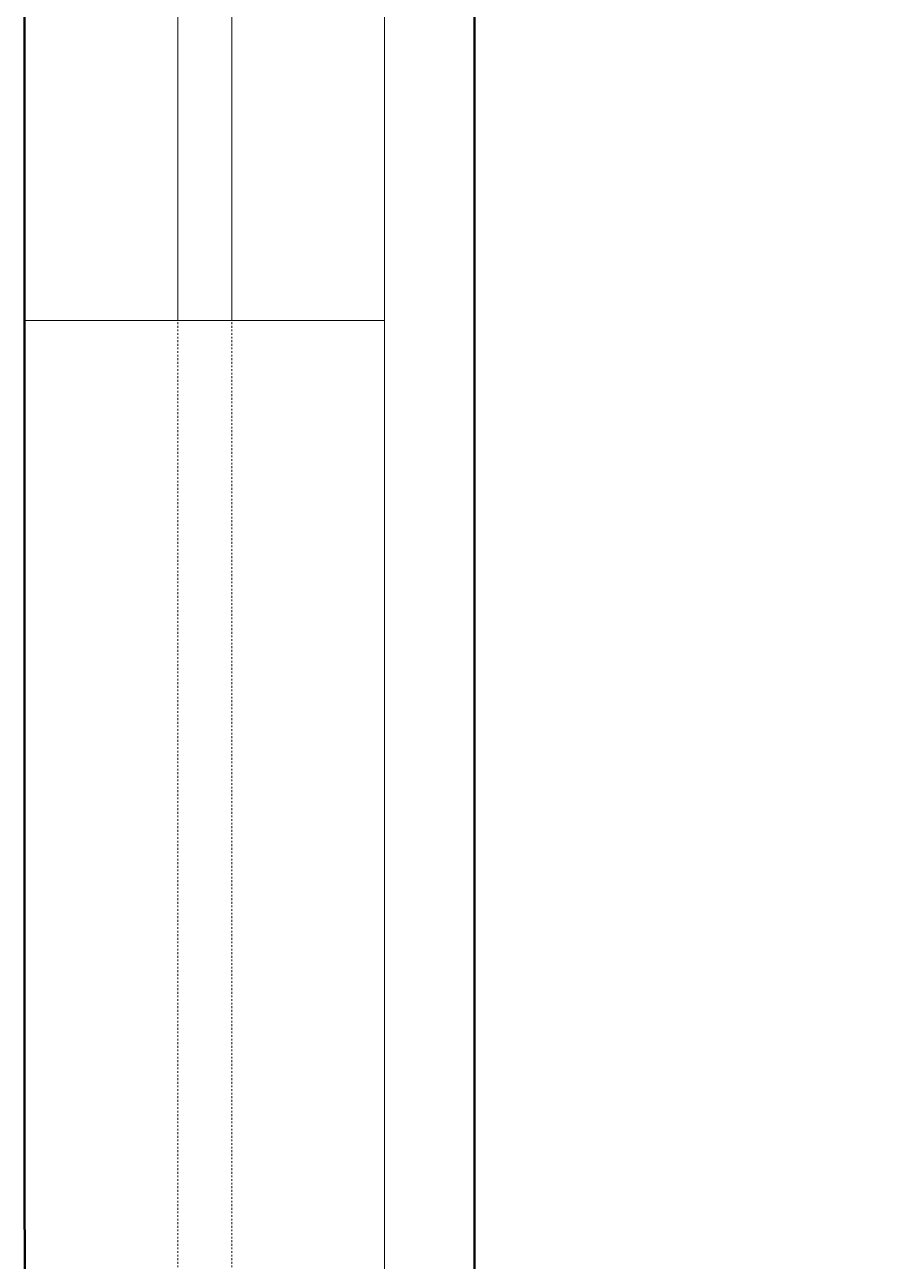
# Model space of a CAD drawing. Header units: millimetres. Extents: x 153 to 11230, y 154 to 10357.
# Drawn here: x 1723.8 to 1771.1, y 1129.9 to 1198.6 of the extents above; entities that cross this region are included whole.
import ezdxf

# ---------------------------------------------------------------- set-up
doc = ezdxf.new("R2010")
doc.units = ezdxf.units.MM
doc.linetypes.add('HIDDEN4', pattern=[0.125, 0.025, -0.1])
for name, color, linetype, lineweight in [('441_Serramenti progetto', 1, 'Continuous', 0), ('461_LAYOUT_SCHEMA_001-AM_0', 11, 'Continuous', 50), ('468_Bar attrezzature', 73, 'Continuous', 50), ('468_Bar Legno e Raggi', 44, 'Continuous', 50), ('490_CAMPITURE_001-AM_0', 9, 'Continuous', 0)]:
    doc.layers.add(name, color=color, linetype=linetype, lineweight=lineweight)

msp = doc.modelspace()

# ---------------------------------------------------------------- hatches: boundary and pattern name
at = {"layer": '490_CAMPITURE_001-AM_0'}
h = msp.add_hatch(dxfattribs=at)
h.set_pattern_fill('ANSI37', color=256, scale=5, style=0)
h.set_pattern_definition([(45, (183.315, 9445.208), (-11.22532, 11.22532), []), (135, (183.315, 9445.208), (-11.22532, -11.22532), [])])
h.paths.add_polyline_path([(5063.315, 434.208), (5038.315, 434.208), (5038.315, 407.208), (4434.315, 407.208), (4434.315, 422.208), (806.315, 422.208), (806.315, 1739.39), (821.315, 1739.182), (821.315, 1799.182), (791.315, 1799.208), (791.315, 1879.208), (818.315, 1879.208), (818.315, 1904.208), (763.315, 1904.208), (763.315, 379.208), (5063.315, 379.208)])
h.paths.add_polyline_path([(2649.7, 400.813, -1), (2674.7, 400.813, -1)], flags=16)
h.paths.add_polyline_path([(1201.7, 400.813, -1), (1176.7, 400.813, -1)], flags=16)
h.paths.add_polyline_path([(3776.508, 400.813, -1), (3801.508, 400.813, -1)], flags=16)
h.paths.add_polyline_path([(783.603, 1769.21, -1), (808.603, 1769.21, -1)], flags=16)
h.paths.add_polyline_path([(4910.317, 393.477, -1), (4935.317, 393.477, -1)], flags=16)

# ---------------------------------------------------------------- linework, layer by layer
at = {"layer": '441_Serramenti progetto'}
for p, q in [((1743.815, 1032.138), (1743.815, 1327.138)), ((1735.315, 1182.138), (1735.315, 1318.638)), ((1732.315, 1182.138), (1732.315, 1315.638)), ((1723.826, 1032.138), (1723.815, 1307.138)), ((1743.815, 1182.138), (1723.815, 1182.138))]:
    msp.add_line(p, q, dxfattribs=at)
at = {"layer": '441_Serramenti progetto', "linetype": 'HIDDEN4'}
for p, q in [((1732.315, 1032.138), (1732.315, 1182.138)), ((1735.315, 1032.138), (1735.315, 1182.138))]:
    msp.add_line(p, q, dxfattribs=at)
at = {"layer": '461_LAYOUT_SCHEMA_001-AM_0'}
msp.add_lwpolyline([(1748.815, 857.738), (1808.815, 857.738), (1808.815, 1166.938), (1788.815, 1166.938), (1788.815, 1227.738), (1748.815, 1227.738), (1748.815, 857.738)], dxfattribs=at)
at = {"layer": '468_Bar attrezzature'}
msp.add_lwpolyline([(1723.805, 1257.138), (1723.815, 1006.138), (1674.181, 1006.141), (1674.181, 1257.138)], close=True, dxfattribs=at)
at = {"layer": '468_Bar Legno e Raggi'}
msp.add_line((1748.815, 842.138), (1748.815, 1332.138), dxfattribs=at)

doc.saveas('drawing.dxf')
